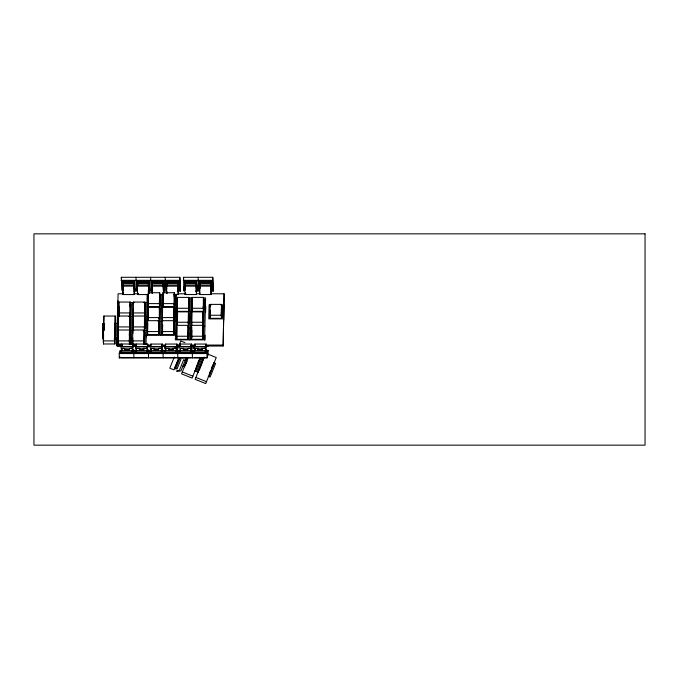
<?xml version="1.0" encoding="UTF-8"?>
<svg xmlns="http://www.w3.org/2000/svg" width="679" height="679" viewBox="0 0 679 679"><rect width="100%" height="100%" fill="white"/><g stroke="black" fill="none" stroke-linecap="round" stroke-linejoin="round"><path stroke-width="1.02" d="M104.702 323.543L102.614 323.543L102.605 338.872L102.86 327.889M103.293 340.9L103.879 316.041L115.26 316.041L114.895 343.973L103.514 343.973L103.293 340.9L114.675 340.9L114.895 343.973M103.556 334.119L103.514 343.973M103.683 330.002L103.879 316.041M103.972 330.656L104.116 324.723L104.082 330.036M114.675 340.9L115.26 316.041M115.32 335.969L115.489 324.723L114.98 324.723M121.346 346.044L117.102 346.044L116.746 344.516L117.73 302.562M117.043 337.735L116.873 345.059L122.178 345.059M117.391 323.077L117.807 305.287M117.857 303.199L118.078 293.778L123.383 293.778M117.136 342.725L117.068 345.866L122.322 345.866M117.62 324.061L117.815 313.902M118.07 302.961L118.121 300.865M136.301 344.058L135.503 348.115L146.876 348.115L147.708 345.645L147.886 347.275L147.674 344.058L118.146 343.973L118.18 330.028L129.85 329.986L129.884 316.041L129.85 329.986M118.367 327.405L118.469 329.986L118.511 316.041L130.173 315.998L130.215 302.053L118.833 302.053L118.8 315.998L118.698 313.426M118.494 320.768L118.29 329.247M118.146 343.973L118.036 341.393M118.409 342.963L118.486 335.672M119.063 314.997L119.165 306.713M129.35 335.757L129.443 331.717L130.012 331.963M130.028 306.772L130.105 303.742L130.665 303.988M129.299 340.9L129.553 330.028L129.519 343.973L129.299 340.9L117.925 340.9M130.173 315.998L130.215 302.053M129.952 331.717L129.757 342.844L129.205 341.817M130.283 317.73L130.088 328.857L129.536 327.83L129.774 317.73L130.343 317.976M130.614 303.742L130.41 314.869L129.867 313.842M130.113 328.976L130.3 321.065M131.37 344.516L132.363 302.562M144.474 329.986L144.508 316.041L144.474 329.986L132.804 330.028L132.617 343.353L132.745 338.057M133.135 316.041L132.948 329.366L133.135 316.041L144.805 315.998L144.839 302.053L133.466 302.053L133.279 315.379L133.423 309.021M132.855 333.482L132.804 330.028M132.787 343.201L132.77 343.973L132.549 340.9L143.923 340.9L144.143 343.973L144.177 330.028L143.838 341.817L144.381 342.844M133.415 322.678L133.279 328.611M133.364 328.976L133.432 326.013M144.839 302.053L144.491 313.842L145.196 315.531M144.321 342.598L144.576 331.717L144.075 331.717M144.907 317.73L144.712 328.857L144.907 317.73L144.398 317.73M144.983 314.623L145.238 303.742L144.729 303.742M144.415 342.963L144.576 331.717M145.068 314.997L145.238 303.742M147.182 294.236L146.002 344.516L143.914 344.516M146.528 336.877L146.579 334.883M159.141 321.192L159.03 320.7L158.988 334.654L147.615 334.654L147.649 320.7L159.319 320.666L159.353 306.713L159.472 307.205M147.835 318.086L147.946 320.666L147.98 306.713L159.65 306.679L159.684 292.725L148.311 292.725L148.268 306.679L148.166 304.099M147.683 323.314L147.436 333.907M147.98 306.713L147.767 319.919M148.37 294.279L148.09 305.932M147.615 334.654L147.513 332.073M148.183 319.529L148.353 309.395M148.209 319.656L148.362 311.619M159.259 333.644L159.429 322.398L158.92 322.389L158.682 332.489L159.225 333.516M159.242 308.402L159.752 308.41L159.557 319.529L159.005 318.502M159.913 305.669L160.083 294.423L159.573 294.414L159.336 304.523L159.888 305.542M159.387 334.178L159.48 330.223M160.066 305.219L160.134 302.248M160.558 294.279L160.278 305.932M160.847 335.197L161.806 294.236M173.943 320.666L173.985 306.713L173.943 320.666L162.273 320.7L162.06 333.907M162.722 305.932L162.935 292.725L174.308 292.725L174.274 306.679L162.604 306.713L162.391 319.919M173.62 334.654L173.654 320.7L173.62 334.654L162.239 334.654L162.137 332.073M162.51 333.644L162.629 324.375M163.164 305.669L163.308 295.407M173.493 324.409L173.544 322.389L174.113 322.644M174.155 296.434L174.197 294.414L174.766 294.669M174.274 306.679L174.308 292.725M174.053 322.398L173.858 333.516L173.306 332.489M174.18 319.529L174.376 308.41L173.875 308.402L173.637 318.502L174.342 320.191M174.707 294.423L174.511 305.542L173.96 304.523M174.214 319.656L174.444 309.768M174.359 319.206L174.41 317.229M175.182 294.279L174.936 306.059L175.207 294.397M176.43 294.236L175.36 339.856L204.617 339.856L205.601 297.894L203.513 297.894M188.058 327.049L188.626 327.303L188.372 338.184L187.82 337.157L188.168 325.36L188.134 339.313L176.761 339.313L176.795 325.36L188.465 325.326L188.499 311.381L188.151 323.17L188.703 324.197L188.957 313.316L188.389 313.07M176.981 322.746L177.083 325.326L177.126 311.381L188.787 311.338L188.83 297.394L177.448 297.394L177.414 311.338L177.312 308.758M177.126 311.381L176.905 324.579M176.761 339.313L176.65 336.733M177.355 324.316L177.558 315.412M188.83 297.394L188.482 309.183L189.025 310.21L189.28 299.329L188.72 299.083M188.312 337.938L188.567 327.057M188.643 323.951L188.898 313.07M188.966 309.964L189.229 299.083M188.575 336.869L188.669 332.905M189.28 306.916L189.348 303.946M189.984 339.856L190.977 297.894L188.881 297.894M202.758 339.313L202.792 325.36L202.758 339.313L191.385 339.313L191.164 336.241L191.419 325.36L203.089 325.326L203.123 311.381L203.089 325.326M191.605 322.746L191.716 325.326L191.75 311.381L203.42 311.338L203.454 297.394L192.081 297.394L192.038 311.338L191.936 308.758M191.809 312.926L191.537 324.579M191.385 339.313L191.283 336.733M191.622 338.184L191.817 327.057M192.276 310.21L192.48 299.083M191.648 338.303L191.809 330.266M192.31 310.328L192.488 301.306M202.495 335.137L202.996 338.184L203.191 327.057L202.69 327.049M203.174 306.153L203.658 310.21L203.853 299.083L203.344 299.083M203.42 311.338L203.454 297.394M203.352 324.316L203.522 313.07L203.013 313.07L202.775 323.17L203.327 324.197M203.53 322.881L203.598 319.911M204.956 340.204L205.075 335.214M205.61 312.238L205.754 306.237M209.938 315.26L210.193 304.387L221.575 304.387L221.532 318.332L210.159 318.332L209.938 315.26L221.32 315.26L221.532 318.332M210.159 310.176L209.981 317.585M210.261 306.857L210.193 304.387M221.32 315.26L221.575 304.387M221.974 306.076L221.77 317.203L221.227 316.176L221.464 306.076L222.025 306.322M221.804 317.322L221.965 310.405M223.705 320.225L223.722 304.888L220.582 304.888M206.178 346.044L223.145 346.044L224.121 293.778L210.337 293.778M223.145 346.044L224.121 293.778M121.762 290.154L121.337 277.295L179.85 277.295L180.334 291.138L177.202 291.138M123.264 292.929L123.086 293.455L122.373 281.225L134.561 281.225L135.18 290.239M122.424 286.148L122.517 285.044L133.89 285.044L134.374 294.559L123.001 294.559L122.424 286.148L133.805 286.148L133.89 285.044M134.187 291.342L134.688 290.765L134.153 281.802L122.78 281.802L122.95 285.503M122.967 290.51L122.789 287.234M134.374 294.559L133.653 283.533L134.153 281.802M134.561 281.225L122.356 281.496M134.688 290.765L134.731 290.213M135.97 277.295L136.462 291.138L134.366 291.138M137.498 290.306L137.005 281.225L149.193 281.225L149.779 290.51L149.193 281.225M147.971 294.559L137.625 294.559L137.141 285.044L148.514 285.044L149.091 293.455M137.845 285.486L137.404 281.802L148.786 281.802L149.312 290.765L148.811 291.342M148.514 285.044L148.429 286.148L137.056 286.148M148.93 293.506L148.277 283.533L148.786 281.802M149.312 290.765L149.355 290.213M150.594 277.295L151.086 291.138L147.954 291.138M151.629 281.225L163.817 281.225L151.629 281.225L152.24 290.239M152.181 293.506L151.765 285.044L163.147 285.044L163.715 293.455M152.478 285.486L152.037 281.802L163.41 281.802L163.936 290.765L163.435 291.342M163.147 285.044L163.053 286.148L151.68 286.148M163.936 290.765L163.427 281.522M165.218 277.295L165.71 291.138L163.622 291.138M166.253 281.225L178.441 281.225L166.253 281.225L166.711 288.507M166.805 293.506L166.397 285.044L177.771 285.044L178.254 294.559L174.121 294.559M177.771 285.044L177.686 286.148L166.304 286.148M166.83 285.503L166.661 281.802L178.034 281.802L178.56 290.765L178.068 291.342M178.56 290.765L178.034 281.802M180.334 291.138L179.85 277.295M179.061 290.239L178.441 281.225M184.102 286.148L183.992 291.138L183.5 277.295L212.756 277.295L213.248 291.138L211.161 291.138M184.535 281.225L196.723 281.225L184.535 281.225L185.061 289.509M184.586 286.148L184.68 285.044L196.053 285.044L196.537 294.559L185.163 294.559L184.586 286.148L195.968 286.148L196.053 285.044M185.384 285.486L184.943 281.802L196.316 281.802L196.893 290.213L196.35 291.342M196.316 281.802L196.842 290.765M198.132 277.295L198.624 291.138L195.484 291.138M197.343 290.239L196.723 281.225M199.168 281.225L211.356 281.225L199.168 281.225L199.779 290.239M199.219 286.148L199.303 285.044L210.677 285.044L211.161 294.559L199.787 294.559L199.219 286.148L210.592 286.148M210.974 291.342L211.475 290.765L210.948 281.802L199.567 281.802L199.957 288.66M211.475 290.765L210.965 281.522M213.248 291.138L212.756 277.295M211.967 290.239L211.356 281.225M123.001 294.559L123.306 293.532M137.625 294.559L137.896 292.929L137.718 293.455M185.163 294.559L185.426 292.929L185.248 293.455M211.161 294.559L210.439 283.533L210.897 282.345L199.524 282.345L200.008 285.486M132.711 353.292L133.593 350.254L132.711 353.292L120.522 353.292L122.118 348.361L124.232 348.361M147.335 353.292L148.217 350.254L147.335 353.292L135.146 353.292L136.751 348.361L139.916 348.361M161.958 353.292L162.841 350.254L161.958 353.292L149.77 353.292L151.375 348.361L154.54 348.361M169.173 348.361L165.999 348.361L165.659 350.339M183.797 348.361L180.622 348.361L179.46 352.808L190.833 352.808L191.656 350.339L191.189 348.361L188.024 348.361M198.421 348.361L195.255 348.361L194.907 350.339M129.519 348.361L132.685 348.361L133.152 350.339L132.329 352.808L120.947 352.808L121.405 350.254M143.082 348.361L147.309 348.361L147.784 350.339L146.953 352.808L135.579 352.808L136.029 350.254M158.767 348.361L161.942 348.361L162.408 350.339L161.577 352.808L150.203 352.808L150.653 350.254M176.565 348.361L177.032 350.339L176.209 352.808L164.827 352.808L165.235 350.644L175.793 350.644L176.565 348.361L172.339 348.361M179.46 352.808L179.859 350.644L190.417 350.644L191.189 348.361M205.813 348.361L206.289 350.339L205.457 352.808L194.084 352.808L194.483 350.644L205.05 350.644L205.813 348.361L201.595 348.361M132.252 348.115L133.05 344.058L133.262 347.275L133.076 345.645L132.252 348.115L120.87 348.115L121.677 344.058L121.779 345.662M205.949 350.389L208.037 350.389L208.105 354.761L207.044 357.926L119.283 357.926L119.215 353.555L120.276 350.389L122.364 350.389M120.522 353.292L122.118 348.361M119.283 357.926L119.818 356.348M120.947 352.808L121.762 349.541M121.787 350.737L120.955 353.199L132.329 353.199L133.16 350.737L133.186 352.486M132.329 352.808L131.913 350.644L132.685 348.361M133.143 349.541L132.312 352.011L120.938 352.011M135.503 348.115L136.055 346.468M134.909 350.389L133.839 353.555L133.907 357.926M135.146 353.292L136.751 348.361M135.579 352.808L136.131 351.162M136.139 351.561L135.579 353.199L146.961 353.199L147.513 351.561M146.876 348.115L147.674 344.058M146.953 352.808L146.545 350.644L147.309 348.361M147.767 349.541L146.936 352.011L135.562 352.011M150.101 346.519L150.925 344.058L162.306 344.058L162.51 347.275L162.332 345.645L161.5 348.115L150.127 348.115L150.101 346.519L161.475 346.519L162.306 344.058M149.77 353.292L151.375 348.361M150.203 352.808L151.018 349.541M151.035 350.737L150.212 353.199L161.585 353.199L162.417 350.737L162.442 352.486M161.577 352.808L161.169 350.644L161.942 348.361M162.391 349.541L161.568 352.011L150.186 352.011M177.083 347.453L176.956 345.645L176.124 348.115L164.751 348.115L164.725 346.519L165.557 344.058L176.93 344.058L177.083 347.453L175.012 347.453M164.751 348.115L165.303 346.468M164.157 350.389L163.096 353.555L163.164 357.926M176.591 353.292L177.474 350.254L176.591 353.292L164.403 353.292L165.286 350.653M164.403 353.292L165.999 348.361M164.827 352.808L165.379 351.162M165.387 351.561L164.836 353.199L176.209 353.199L177.041 350.737M176.124 348.115L176.93 344.058M177.024 349.541L176.209 352.808M179.349 346.519L180.181 344.058L191.554 344.058L191.767 347.275L191.58 345.645L190.757 348.115L179.375 348.115L179.349 346.519L190.731 346.519L191.554 344.058M191.215 353.292L192.098 350.254L191.215 353.292L179.027 353.292L179.918 350.653M179.027 353.292L180.622 348.361M180.291 350.737L179.46 353.199L190.841 353.199L191.665 350.737L191.699 352.486M191.648 349.541L190.833 352.808M193.982 346.519L194.805 344.058L206.187 344.058L206.391 347.275L206.212 345.645L205.381 348.115L194.007 348.115L193.982 346.519L205.355 346.519L206.187 344.058M194.007 348.115L194.559 346.468M193.413 350.389L192.344 353.555L192.42 357.926M205.839 353.292L206.722 350.254L205.839 353.292L193.651 353.292L194.542 350.653M193.651 353.292L195.255 348.361M194.084 352.808L194.635 351.162M194.644 351.561L194.092 353.199L205.465 353.199L206.297 350.737M206.272 349.541L205.457 352.808M207.044 357.926L206.968 353.555L208.037 350.389M163.554 293.506L162.909 283.533L163.367 282.345L151.986 282.345M178.254 294.559L177.533 283.533L177.991 282.345L166.618 282.345L167.102 285.486M196.537 294.559L195.815 283.533L196.273 282.345L184.9 282.345M174.291 357.061L169.792 368.188L173.951 369.868L179.052 357.239M176.863 350.704L180.784 340.994L184.943 342.666M179.366 357.553L174.41 368.731M174.936 368.51L175.691 368.816L179.969 358.24L179.214 357.935M186.462 357.281L180.911 370.921L176.667 371.405L176.973 370.649L179.4 370.31L183.669 359.734L185.18 360.345M184.518 365.353L187.574 357.791M188.168 357.417L181.539 373.815L192.115 378.084L200.305 357.825M191.291 349.685L192.072 347.75L194.958 348.913M185.978 363.919L187.166 360.973M196.986 364.937L195.628 369.401M197.784 362.976L198.972 360.031M195.849 369.928L200.432 358.597M196.528 371.523L202.019 357.918L203.963 358.707M198.115 370.844L202.698 359.514M204.107 357.112L195.136 379.306L205.72 383.584L216.245 357.519L207.596 354.022M199.575 369.41L202.749 361.551M210.592 370.437L209.225 374.893M211.381 368.468L212.569 365.523M209.455 375.419L214.029 364.088M119.3 313.842L119.037 314.869M118.647 341.817L118.384 342.844M148.124 319.283L148.446 318.502M163.401 304.523L163.138 305.542M162.739 332.489L162.476 333.516M177.584 323.17L177.321 324.197L177.575 313.316M192.216 309.964L192.539 309.183M191.563 337.938L191.885 337.157M185.053 365.124L185.579 364.903M199.371 359.047L199.898 358.818M198.65 370.615L199.176 370.394M212.968 364.538L213.503 364.317M182.167 357.808L184.705 357.519M121.091 280.325L179.604 280.325M183.254 280.325L212.51 280.325M136.98 281.496L149.168 281.496M134.111 282.345L122.738 282.345L123.222 285.486M137.362 282.345L148.735 282.345M123.094 283.533L133.653 283.533M137.718 283.533L148.277 283.533M152.342 283.533L162.909 283.533M166.966 283.533L177.533 283.533M185.248 283.533L195.815 283.533M199.881 283.533L210.439 283.533M133.984 293.778L138.227 293.778M178.518 293.778L185.944 293.778M196.545 293.778L199.728 293.778M159.489 294.559L163.631 294.559M130.266 302.562L134.45 302.562M143.855 302.562L146.987 302.562M148.047 303.606L159.429 303.606L159.65 306.679M174.053 303.606L162.68 303.606L162.901 306.679L162.79 304.099M211.186 304.888L209.09 304.888L208.767 318.875L223.391 318.875M148.098 307.205L176.124 307.222M177.194 308.266L188.567 308.266L188.787 311.338M191.817 308.266L203.199 308.266M177.236 311.865L205.27 311.882M118.579 312.934L129.952 312.934M119.496 316.55L117.408 316.55L117.722 317.899M128.9 316.55L132.032 316.55M144.568 316.55L146.656 316.55M147.725 317.594L159.098 317.594L159.319 320.666M173.722 317.594L162.349 317.594L162.57 320.666L162.468 318.086M158.037 321.209L161.178 321.209M173.714 321.209L175.802 321.209M176.863 322.253L188.244 322.253L188.465 325.326M191.495 322.253L202.868 322.253M115.15 323.543L117.238 323.543M188.227 325.869L190.315 325.869M202.851 325.869L204.939 325.869M118.248 326.922L129.63 326.922M144.254 326.922L132.88 326.922L133.101 329.986L132.991 327.405M129.613 330.529L133.788 330.529M143.193 330.529L146.325 330.529M147.394 331.581L158.767 331.581L158.988 334.654M173.4 331.581L162.018 331.581L162.239 334.654M175.471 335.197L146.223 335.197L146.537 336.546M176.54 336.241L187.913 336.241L188.134 339.313M191.164 336.241L202.537 336.241M114.819 337.522L116.915 337.522M114.097 338.872L117.229 338.872M116.746 344.516L121.974 344.516M129.282 344.516L136.598 344.516M132.778 345.059L135.961 345.059M147.623 345.059L150.806 345.059M162.468 345.059L165.651 345.059M177.321 345.059L180.495 345.059M191.105 345.059L195.348 345.059M205.949 345.059L222.916 345.059M132.736 345.866L135.978 345.866M147.538 345.866L150.687 345.866M162.247 345.866L165.396 345.866M176.956 345.866L180.113 345.866M190.621 345.866L194.822 345.866M206.382 345.866L208.478 345.866M133.008 346.044L136.19 346.044M147.861 346.044L149.974 346.044M161.644 346.044L164.827 346.044M176.489 346.044L178.611 346.044M191.334 346.044L194.517 346.044M120.845 346.519L132.227 346.519M135.469 346.519L146.851 346.519M164.725 346.519L176.099 346.519M126.532 349.388C122.772 349.812 131.055 349.812 127.584 349.388M141.156 349.388C137.396 349.812 145.688 349.812 142.208 349.388M155.78 349.388C152.02 349.812 160.312 349.812 156.841 349.388M170.404 349.388C166.644 349.812 174.936 349.812 171.464 349.388M185.036 349.388C181.276 349.812 189.568 349.812 186.088 349.388M199.66 349.388C195.9 349.812 204.192 349.812 200.721 349.388M132.812 350.389L136.997 350.389M147.445 350.389L149.533 350.389L148.463 353.555L148.54 357.926M162.069 350.389L166.245 350.389M176.693 350.389L178.781 350.389L177.72 353.555L177.788 357.926M191.317 350.389L195.501 350.389M121.354 350.644L131.913 350.644M135.978 350.644L146.545 350.644M150.602 350.644L161.169 350.644M164.819 352.011L176.192 352.011L175.793 350.644M179.443 352.011L190.816 352.011L190.417 350.644M194.067 352.011L205.448 352.011L205.05 350.644M120.514 352.893L132.702 352.893M135.138 352.893L147.326 352.893M149.77 352.893L161.958 352.893M164.394 352.893L176.582 352.893M179.018 352.893L191.206 352.893M193.642 352.893L205.839 352.893M119.215 353.555L206.968 353.555M121.032 357.578L132.405 357.578M135.656 357.578L147.029 357.578M150.28 357.578L161.661 357.578M164.904 357.578L176.285 357.578M179.536 357.578L190.909 357.578M194.16 357.578L205.533 357.578M175.691 368.816L177.058 368.926L181.021 359.106L179.969 358.24M213.681 362.628L215.625 363.418L210.125 377.015L208.181 376.225M182.931 366.023L184.875 366.813M194.584 370.734L198.472 372.304M182.303 371.922L192.878 376.2M195.9 377.422L206.475 381.691M144.16 327.83L144.652 328.611M114.743 334.823L115.447 336.512M202.919 360.04L203.148 360.574M223.722 304.888L224.036 306.237M204.354 299.066L204.048 310.6M204.023 313.053L203.725 324.579M203.7 327.04L203.394 338.566M192.081 297.394L191.86 310.6M189.73 299.066L189.424 310.6M191.75 311.381L191.86 311.865M189.399 313.053L189.093 324.579M191.419 325.36L191.206 338.566M189.068 327.04L188.77 338.566M177.448 297.394L177.236 310.6M176.795 325.36L176.905 325.852M176.88 327.04L176.582 338.566M162.935 292.725L163.045 293.218M159.684 292.725L159.803 293.218M162.604 306.713L162.722 307.205M160.252 308.385L159.955 319.919M162.273 320.7L162.391 321.192M159.93 322.372L159.624 333.907M148.311 292.725L148.421 293.218M145.739 303.725L145.433 315.26M145.408 317.713L145.111 329.247M145.085 331.7L144.78 343.234M133.466 302.053L133.576 302.545M131.115 303.725L130.809 315.26M130.784 317.713L130.478 329.247M130.453 331.7L130.156 343.234M118.833 302.053L118.621 315.26M118.511 316.041L118.621 316.533M118.18 330.028L117.968 343.234M115.99 324.706L115.693 336.241M102.614 323.543L102.928 324.893M144.805 315.998L144.585 312.934L133.203 312.934L133.423 315.998M210.057 315.752L210.176 317.56M199.567 281.802L199.999 288.108M199.448 287.149L199.881 293.455M196.723 284.518L196.868 286.623M184.943 281.802L185.231 286.003M184.68 285.044L185.036 290.306M183.5 277.295L183.636 279.264M178.441 284.518L178.585 286.623M166.805 283.898L166.949 286.003M166.397 285.044L166.678 289.254M166.822 291.359L166.966 293.455M163.817 281.225L164.411 290.51L163.792 281.496M152.198 283.627L152.342 285.732M152.037 281.802L152.419 288.66M151.909 287.149L152.342 293.455M149.024 284.679L149.38 289.933M137.404 281.802L137.693 286.003M137.005 281.225L137.481 288.236M134.179 281.522L134.391 284.679M134.612 287.837L134.748 289.933M133.322 313.426L133.44 315.226M122.78 281.802L123.213 288.108M123.094 287.607L123.238 289.712M122.373 281.225L122.644 285.231M121.337 277.295L121.473 279.264M121.609 281.225L121.813 284.178M194.805 344.058L194.907 345.662M180.181 344.058L180.283 345.662M165.557 344.058L165.659 345.662M150.925 344.058L151.035 345.662M205.355 346.519L205.381 348.115M190.731 346.519L190.757 348.115M161.475 346.519L161.5 348.115M136.394 349.541L136.403 350.339M120.276 350.389L120.31 352.138M202.002 349.133A2.444 0.526 -0.9 0 1 200.611 350.016A2.444 0.526 -0.9 0 1 197.844 349.371M201.986 349.286A2.037 0.441 -0.9 0 1 200.271 349.94A2.037 0.441 -0.9 0 1 198.226 349.388M187.727 349.244A2.444 0.526 -0.9 0 1 185.35 350.033A2.444 0.526 -0.9 0 1 183.5 349.244M187.523 349.388A2.037 0.441 -0.9 0 1 185.375 349.948A2.037 0.441 -0.9 0 1 183.602 349.388M143.498 349.133A2.444 0.526 -0.9 0 1 143.396 349.846A2.444 0.526 -0.9 0 1 140.103 349.94A2.444 0.526 -0.9 0 1 139.619 349.244M143.642 349.388A2.037 0.441 -0.9 0 1 141.495 349.948A2.037 0.441 -0.9 0 1 139.721 349.388M129.417 349.371A2.444 0.526 -0.9 0 1 126.523 350.024A2.444 0.526 -0.9 0 1 124.995 349.244M129.018 349.388A2.037 0.441 -0.9 0 1 126.608 349.94A2.037 0.441 -0.9 0 1 125.335 349.286M172.746 349.133A2.444 0.526 -0.9 0 1 171.354 350.016A2.444 0.526 -0.9 0 1 168.587 349.371M172.729 349.286A2.037 0.441 -0.9 0 1 171.015 349.94A2.037 0.441 -0.9 0 1 168.978 349.388M158.47 349.244A2.444 0.526 -0.9 0 1 157.528 349.94A2.444 0.526 -0.9 0 1 154.286 349.846A2.444 0.526 -0.9 0 1 154.676 349.133M158.275 349.388A2.037 0.441 -0.9 0 1 155.856 349.94A2.037 0.441 -0.9 0 1 154.583 349.286M174.528 322.253L174.282 334.026L174.528 322.253M174.851 308.266L174.605 320.047L174.851 308.266M222.44 305.932L222.203 317.713L222.44 305.932M645.05 233.839L33.95 233.839L33.95 445.161L645.05 445.161L645.05 233.839"/></g></svg>
